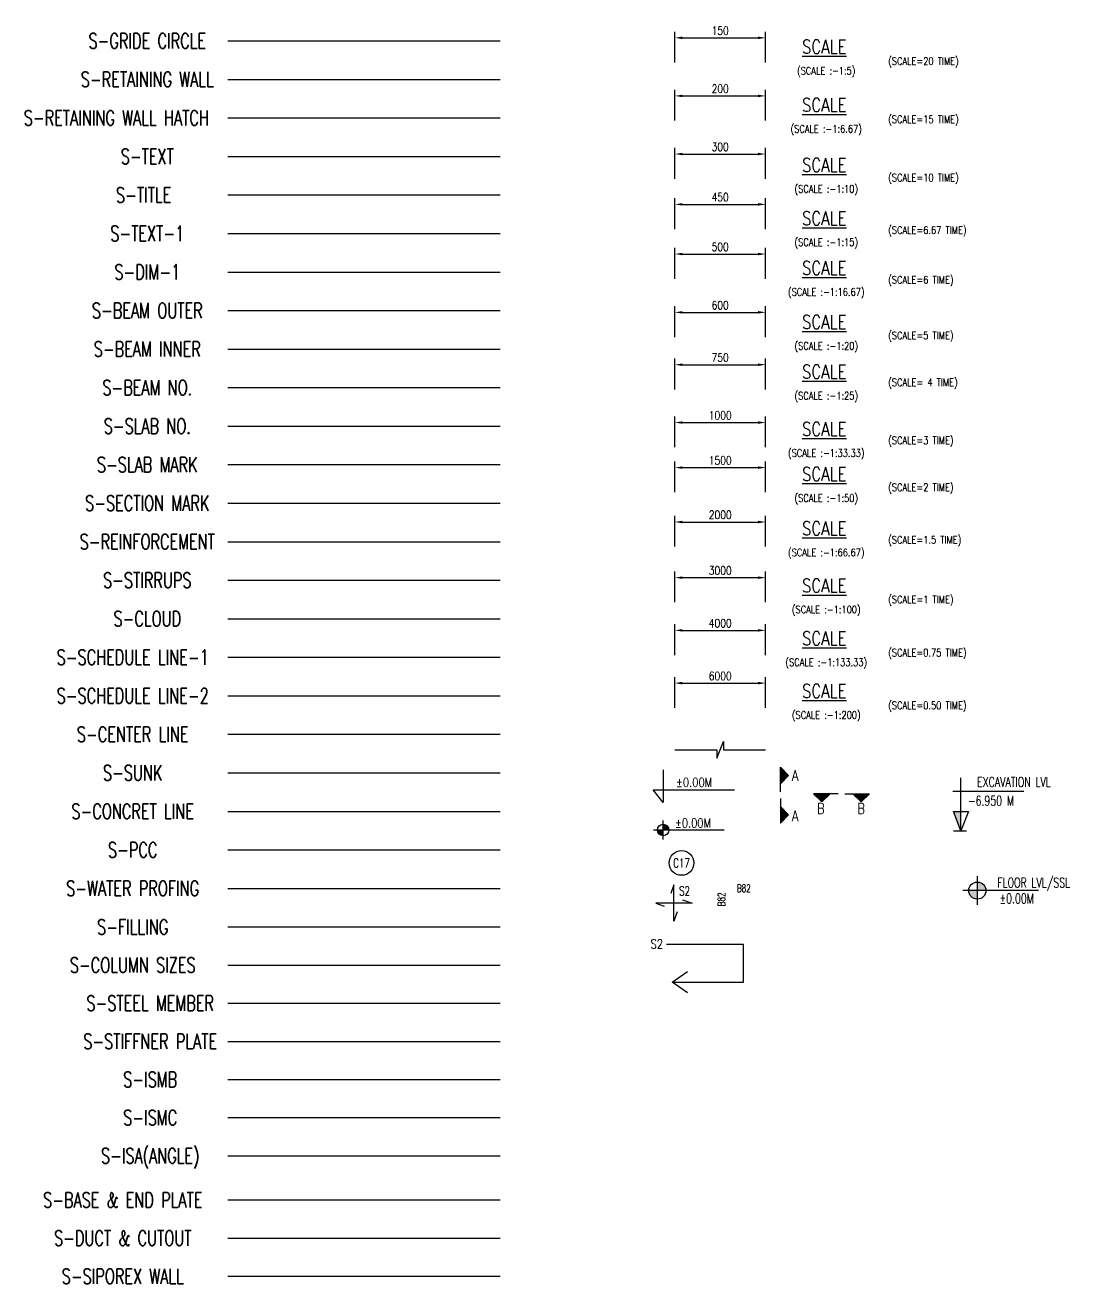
# Model space of a CAD drawing. Extents: x -69352 to 1013721, y -547461 to -186867.
# Drawn here: x 331922 to 366450, y -501482 to -459889 of the extents above; entities that cross this region are included whole.
import ezdxf
from ezdxf.enums import TextEntityAlignment as Align
from ezdxf.lldxf.tags import DXFTag

# ---------------------------------------------------------------- set-up
doc = ezdxf.new("R2010")
doc.units = 0
doc.header["$LTSCALE"] = 500
doc.header["$MEASUREMENT"] = 0
doc.header["$PDMODE"] = 35
doc.header["$PDSIZE"] = -15
doc.linetypes.add('HIDDEN2', pattern=[0.1875, 0.125, -0.0625])
doc.layers.get('DEFPOINTS').update_dxf_attribs({"color": 4})
for name, color, linetype in [('level', 3, 'Continuous'), ('S-BASE & END PLATE', 6, 'Continuous'), ('S-BEAM INNER', 4, 'HIDDEN2'), ('S-BEAM NO', 3, 'Continuous'), ('S-BEAM OUTER', 4, 'Continuous'), ('S-BRECK LINE', 8, 'Continuous'), ('S-CENTER_LINE', 8, 'CENTER'), ('S-CLOUD', 7, 'Continuous'), ('S-COLUMN CIRCLE', 9, 'Continuous'), ('S-COLUMN NO', 2, 'Continuous'), ('S-COLUMN SIZES', 2, 'Continuous'), ('S-CONCRET LINE', 4, 'Continuous'), ('S-DIM-1', 5, 'Continuous'), ('S-DUCT & CUTOUT', 8, 'Continuous'), ('S-FILLING', 9, 'Continuous'), ('S-GRIDE CIRCLE', 8, 'Continuous'), ('S-ISA(ANGLE)', 4, 'Continuous'), ('S-ISMB', 2, 'Continuous'), ('S-ISMC', 3, 'Continuous'), ('S-LEVEL SECTION', 3, 'Continuous'), ('S-LEVLE PLAN', 3, 'Continuous'), ('S-PCC', 9, 'Continuous'), ('S-REINFORCEMENT', 6, 'Continuous'), ('S-RETAINING WALL', 6, 'Continuous'), ('S-RETAINING WALL HATCH', 8, 'Continuous'), ('S-SECTION MARK', 1, 'Continuous'), ('S-SIPOREX WALL', 170, 'Continuous'), ('S-SLAB MARK', 3, 'Continuous'), ('S-SLAB NO', 3, 'Continuous'), ('S-STEEL MEMBER', 2, 'Continuous'), ('S-STIFFNER PLATE', 3, 'Continuous'), ('S-STIRUPS', 3, 'Continuous'), ('S-SUNK', 9, 'Continuous'), ('S-TEXT', 2, 'Continuous'), ('S-TEXT-1', 4, 'Continuous'), ('S-TITAL', 6, 'Continuous'), ('S-TITLE', 6, 'Continuous'), ('S-WATER PROFING', 9, 'Continuous'), ('SCHEDULE LINE-1', 7, 'Continuous'), ('SCHEDULE LINE-2', 5, 'Continuous')]:
    doc.layers.add(name, color=color, linetype=linetype)
doc.styles.add('ROMANS', font='simplex.shx', dxfattribs={"width": 0.8, "height": 275})
tags = doc.linetypes.add('CENTER', pattern=[2, 1.25, -0.25, 0.25, -0.25]).pattern_tags.tags
tags[10:11] = [DXFTag(74, 4), DXFTag(75, 0), DXFTag(340, '0'), DXFTag(46, 1.0), DXFTag(50, 0.0), DXFTag(44, 0.0), DXFTag(45, 0.0)]
tags[8:9] = [DXFTag(74, 4), DXFTag(75, 0), DXFTag(340, '0'), DXFTag(46, 1.0), DXFTag(50, 0.0), DXFTag(44, 0.0), DXFTag(45, 0.0)]
tags[6:7] = [DXFTag(74, 4), DXFTag(75, 0), DXFTag(340, '0'), DXFTag(46, 1.0), DXFTag(50, 0.0), DXFTag(44, 0.0), DXFTag(45, 0.0)]
tags[4:5] = [DXFTag(74, 4), DXFTag(75, 0), DXFTag(340, '0'), DXFTag(46, 1.0), DXFTag(50, 0.0), DXFTag(44, 0.0), DXFTag(45, 0.0)]
doc.dimstyles.new('dim10', dxfattribs={"dimtxt": 250, "dimasz": 250, "dimexe": 200, "dimexo": 200, "dimgap": 100, "dimtad": 1, "dimdec": 0, "dimlfac": 0.1, "dimzin": 0, "dimdsep": 46, "dimtxsty": 'ROMANS', "dimcen": 0, "dimclrd": 5, "dimclre": 5, "dimclrt": 4, "dimadec": 0, "dimazin": 0, "dimtfac": 1, "dimtdec": 0, "dimtix": 1, "dimtofl": 0, "dimtmove": 2, "dimatfit": 3, "dimfxl": 0, "dimtolj": 1, "dimtzin": 0, "dimlwd": -1, "dimlwe": -1, "dimarcsym": 0})
doc.dimstyles.new('dim100', dxfattribs={"dimtxt": 250, "dimasz": 250, "dimexe": 200, "dimexo": 200, "dimgap": 100, "dimtad": 1, "dimdec": 0, "dimzin": 0, "dimdsep": 46, "dimtxsty": 'ROMANS', "dimcen": 0, "dimclrd": 5, "dimclre": 5, "dimclrt": 4, "dimadec": 0, "dimazin": 0, "dimtfac": 1, "dimtdec": 0, "dimtix": 1, "dimtofl": 0, "dimtmove": 2, "dimatfit": 3, "dimfxl": 0, "dimtolj": 1, "dimtzin": 0, "dimlwd": -1, "dimlwe": -1, "dimarcsym": 0})
doc.dimstyles.new('dim133.33(0.75)', dxfattribs={"dimtxt": 250, "dimasz": 250, "dimexe": 200, "dimexo": 200, "dimgap": 100, "dimtad": 1, "dimdec": 0, "dimlfac": 1.333331, "dimzin": 0, "dimdsep": 46, "dimtxsty": 'ROMANS', "dimcen": 0, "dimclrd": 5, "dimclre": 5, "dimclrt": 4, "dimadec": 0, "dimazin": 0, "dimtfac": 1, "dimtdec": 0, "dimtix": 1, "dimtofl": 0, "dimtmove": 2, "dimatfit": 3, "dimfxl": 0, "dimtolj": 1, "dimtzin": 0, "dimlwd": -1, "dimlwe": -1, "dimarcsym": 0})
doc.dimstyles.new('dim15(6.67)', dxfattribs={"dimtxt": 250, "dimasz": 250, "dimexe": 200, "dimexo": 200, "dimgap": 100, "dimtad": 1, "dimdec": 0, "dimlfac": 0.15, "dimzin": 0, "dimdsep": 46, "dimtxsty": 'ROMANS', "dimcen": 0, "dimclrd": 5, "dimclre": 5, "dimclrt": 4, "dimadec": 0, "dimazin": 0, "dimtfac": 1, "dimtdec": 0, "dimtix": 1, "dimtofl": 0, "dimtmove": 2, "dimatfit": 3, "dimfxl": 0, "dimtolj": 1, "dimtzin": 0, "dimlwd": -1, "dimlwe": -1, "dimarcsym": 0})
doc.dimstyles.new('dim16.67(6)', dxfattribs={"dimtxt": 250, "dimasz": 250, "dimexe": 200, "dimexo": 200, "dimgap": 100, "dimtad": 1, "dimdec": 0, "dimlfac": 0.166665, "dimzin": 0, "dimdsep": 46, "dimtxsty": 'ROMANS', "dimcen": 0, "dimclrd": 5, "dimclre": 5, "dimclrt": 4, "dimadec": 0, "dimazin": 0, "dimtfac": 1, "dimtdec": 0, "dimtix": 1, "dimtofl": 0, "dimtmove": 2, "dimatfit": 3, "dimfxl": 0, "dimtolj": 1, "dimtzin": 0, "dimlwd": -1, "dimlwe": -1, "dimarcsym": 0})
doc.dimstyles.new('dim20', dxfattribs={"dimtxt": 250, "dimasz": 250, "dimexe": 200, "dimexo": 200, "dimgap": 100, "dimtad": 1, "dimdec": 0, "dimlfac": 0.2, "dimzin": 0, "dimdsep": 46, "dimtxsty": 'ROMANS', "dimcen": 0, "dimclrd": 5, "dimclre": 5, "dimclrt": 4, "dimadec": 0, "dimazin": 0, "dimtfac": 1, "dimtdec": 0, "dimtix": 1, "dimtofl": 0, "dimtmove": 2, "dimatfit": 3, "dimfxl": 0, "dimtolj": 1, "dimtzin": 0, "dimlwd": -1, "dimlwe": -1, "dimarcsym": 0})
doc.dimstyles.new('dim200', dxfattribs={"dimtxt": 250, "dimasz": 250, "dimexe": 200, "dimexo": 200, "dimgap": 100, "dimtad": 1, "dimdec": 0, "dimlfac": 2, "dimzin": 0, "dimdsep": 46, "dimtxsty": 'ROMANS', "dimcen": 0, "dimclrd": 5, "dimclre": 5, "dimclrt": 4, "dimadec": 0, "dimazin": 0, "dimtfac": 1, "dimtdec": 0, "dimtix": 1, "dimtofl": 0, "dimtmove": 2, "dimatfit": 3, "dimfxl": 0, "dimtolj": 1, "dimtzin": 0, "dimlwd": -1, "dimlwe": -1, "dimarcsym": 0})
doc.dimstyles.new('dim25', dxfattribs={"dimtxt": 250, "dimasz": 250, "dimexe": 200, "dimexo": 200, "dimgap": 100, "dimtad": 1, "dimdec": 0, "dimlfac": 0.25, "dimzin": 0, "dimdsep": 46, "dimtxsty": 'ROMANS', "dimcen": 0, "dimclrd": 5, "dimclre": 5, "dimclrt": 4, "dimadec": 0, "dimazin": 0, "dimtfac": 1, "dimtdec": 0, "dimtix": 1, "dimtofl": 0, "dimtmove": 2, "dimatfit": 3, "dimfxl": 0, "dimtolj": 1, "dimtzin": 0, "dimlwd": -1, "dimlwe": -1, "dimarcsym": 0})
doc.dimstyles.new('dim33.33', dxfattribs={"dimtxt": 250, "dimasz": 250, "dimexe": 200, "dimexo": 200, "dimgap": 100, "dimtad": 1, "dimdec": 0, "dimlfac": 0.333331, "dimzin": 0, "dimdsep": 46, "dimtxsty": 'ROMANS', "dimcen": 0, "dimclrd": 5, "dimclre": 5, "dimclrt": 4, "dimadec": 0, "dimazin": 0, "dimtfac": 1, "dimtdec": 0, "dimtix": 1, "dimtofl": 0, "dimtmove": 2, "dimatfit": 3, "dimfxl": 0, "dimtolj": 1, "dimtzin": 0, "dimlwd": -1, "dimlwe": -1, "dimarcsym": 0})
doc.dimstyles.new('dim5', dxfattribs={"dimtxt": 250, "dimasz": 250, "dimexe": 200, "dimexo": 200, "dimgap": 100, "dimtad": 1, "dimdec": 0, "dimlfac": 0.05, "dimzin": 0, "dimdsep": 46, "dimtxsty": 'ROMANS', "dimcen": 0, "dimclrd": 5, "dimclre": 5, "dimclrt": 4, "dimadec": 0, "dimazin": 0, "dimtfac": 1, "dimtdec": 0, "dimtix": 1, "dimtofl": 0, "dimtmove": 2, "dimatfit": 3, "dimfxl": 0, "dimtolj": 1, "dimtzin": 0, "dimlwd": -1, "dimlwe": -1, "dimarcsym": 0})
doc.dimstyles.new('dim50', dxfattribs={"dimtxt": 250, "dimasz": 250, "dimexe": 200, "dimexo": 200, "dimgap": 100, "dimtad": 1, "dimdec": 0, "dimlfac": 0.5, "dimzin": 0, "dimdsep": 46, "dimtxsty": 'ROMANS', "dimcen": 0, "dimclrd": 5, "dimclre": 5, "dimclrt": 4, "dimadec": 0, "dimazin": 0, "dimtfac": 1, "dimtdec": 0, "dimtix": 1, "dimtofl": 0, "dimtmove": 2, "dimatfit": 3, "dimfxl": 0, "dimtolj": 1, "dimtzin": 0, "dimlwd": -1, "dimlwe": -1, "dimarcsym": 0})
doc.dimstyles.new('dim6.67(15)', dxfattribs={"dimtxt": 250, "dimasz": 250, "dimexe": 200, "dimexo": 200, "dimgap": 100, "dimtad": 1, "dimdec": 0, "dimlfac": 0.066667, "dimzin": 0, "dimdsep": 46, "dimtxsty": 'ROMANS', "dimcen": 0, "dimclrd": 5, "dimclre": 5, "dimclrt": 4, "dimadec": 0, "dimazin": 0, "dimtfac": 1, "dimtdec": 0, "dimtix": 1, "dimtofl": 0, "dimtmove": 2, "dimatfit": 3, "dimfxl": 0, "dimtolj": 1, "dimtzin": 0, "dimlwd": -1, "dimlwe": -1, "dimarcsym": 0})
doc.dimstyles.new('dim66.67(1.5)', dxfattribs={"dimtxt": 250, "dimasz": 250, "dimexe": 200, "dimexo": 200, "dimgap": 100, "dimtad": 1, "dimdec": 0, "dimlfac": 0.666666, "dimzin": 0, "dimdsep": 46, "dimtxsty": 'ROMANS', "dimcen": 0, "dimclrd": 5, "dimclre": 5, "dimclrt": 4, "dimadec": 0, "dimazin": 0, "dimtfac": 1, "dimtdec": 0, "dimtix": 1, "dimtofl": 0, "dimtmove": 2, "dimatfit": 3, "dimfxl": 0, "dimtolj": 1, "dimtzin": 0, "dimlwd": -1, "dimlwe": -1, "dimarcsym": 0})

# ---------------------------------------------------------------- blocks, each defined once
blk = doc.blocks.new('*D1242')
at = {"layer": 'DEFPOINTS', "color": 0}
for p in [(356394, -478146), (353394, -479161), (356394, -479161)]:
    blk.add_point(p, dxfattribs=at)
at = {"layer": 'S-DIM-1', "color": 5}
for p, q in [((353394, -478961), (353394, -477946)), ((353644, -478146), (356144, -478146)), ((356394, -478961), (356394, -477946))]:
    blk.add_line(p, q, dxfattribs=at)
for points in [[(353644, -478104), (353644, -478188), (353394, -478146)], [(356144, -478188), (356144, -478104), (356394, -478146)]]:
    blk.add_solid(points, dxfattribs=at)
at = {"layer": 'S-DIM-1', "color": 4, "insert": (354894, -477908), "char_height": 275, "attachment_point": 5, "style": 'ROMANS'}
blk.add_mtext('\\A1;3000', dxfattribs=at)
blk = doc.blocks.new('*D1243')
at = {"layer": 'DEFPOINTS', "color": 0}
for p in [(356394, -474510), (353394, -475525), (356394, -475525)]:
    blk.add_point(p, dxfattribs=at)
at = {"layer": 'S-DIM-1', "color": 5}
for p, q in [((353394, -475325), (353394, -474310)), ((353644, -474510), (356144, -474510)), ((356394, -475325), (356394, -474310))]:
    blk.add_line(p, q, dxfattribs=at)
for points in [[(353644, -474468), (353644, -474551), (353394, -474510)], [(356144, -474551), (356144, -474468), (356394, -474510)]]:
    blk.add_solid(points, dxfattribs=at)
at = {"layer": 'S-DIM-1', "color": 4, "insert": (354894, -474272), "char_height": 275, "attachment_point": 5, "style": 'ROMANS'}
blk.add_mtext('\\A1;1500', dxfattribs=at)
blk = doc.blocks.new('*D1244')
at = {"layer": 'DEFPOINTS', "color": 0}
for p in [(356394, -471108), (353394, -472123), (356394, -472123)]:
    blk.add_point(p, dxfattribs=at)
at = {"layer": 'S-DIM-1', "color": 5}
for p, q in [((353394, -471923), (353394, -470908)), ((353644, -471108), (356144, -471108)), ((356394, -471923), (356394, -470908))]:
    blk.add_line(p, q, dxfattribs=at)
for points in [[(353644, -471067), (353644, -471150), (353394, -471108)], [(356144, -471150), (356144, -471067), (356394, -471108)]]:
    blk.add_solid(points, dxfattribs=at)
at = {"layer": 'S-DIM-1', "color": 4, "insert": (354894, -470871), "char_height": 275, "attachment_point": 5, "style": 'ROMANS'}
blk.add_mtext('\\A1;750', dxfattribs=at)
blk = doc.blocks.new('*D1245')
at = {"layer": 'DEFPOINTS', "color": 0}
for p in [(356394, -469379), (353394, -470394), (356394, -470394)]:
    blk.add_point(p, dxfattribs=at)
at = {"layer": 'S-DIM-1', "color": 5}
for p, q in [((353394, -470194), (353394, -469179)), ((353644, -469379), (356144, -469379)), ((356394, -470194), (356394, -469179))]:
    blk.add_line(p, q, dxfattribs=at)
for points in [[(353644, -469337), (353644, -469421), (353394, -469379)], [(356144, -469421), (356144, -469337), (356394, -469379)]]:
    blk.add_solid(points, dxfattribs=at)
at = {"layer": 'S-DIM-1', "color": 4, "insert": (354894, -469142), "char_height": 275, "attachment_point": 5, "style": 'ROMANS'}
blk.add_mtext('\\A1;600', dxfattribs=at)
blk = doc.blocks.new('*D1246')
at = {"layer": 'DEFPOINTS', "color": 0}
for p in [(356394, -465810), (353394, -466825), (356394, -466825)]:
    blk.add_point(p, dxfattribs=at)
at = {"layer": 'S-DIM-1', "color": 5}
for p, q in [((353394, -466625), (353394, -465610)), ((353644, -465810), (356144, -465810)), ((356394, -466625), (356394, -465610))]:
    blk.add_line(p, q, dxfattribs=at)
for points in [[(353644, -465768), (353644, -465851), (353394, -465810)], [(356144, -465851), (356144, -465768), (356394, -465810)]]:
    blk.add_solid(points, dxfattribs=at)
at = {"layer": 'S-DIM-1', "color": 4, "insert": (354894, -465572), "char_height": 275, "attachment_point": 5, "style": 'ROMANS'}
blk.add_mtext('\\A1;450', dxfattribs=at)
blk = doc.blocks.new('*D1247')
at = {"layer": 'DEFPOINTS', "color": 0}
for p in [(356394, -464147), (353394, -465162), (356394, -465162)]:
    blk.add_point(p, dxfattribs=at)
at = {"layer": 'S-DIM-1', "color": 5}
for p, q in [((353394, -464962), (353394, -463947)), ((353644, -464147), (356144, -464147)), ((356394, -464962), (356394, -463947))]:
    blk.add_line(p, q, dxfattribs=at)
for points in [[(353644, -464105), (353644, -464189), (353394, -464147)], [(356144, -464189), (356144, -464105), (356394, -464147)]]:
    blk.add_solid(points, dxfattribs=at)
at = {"layer": 'S-DIM-1', "color": 4, "insert": (354894, -463910), "char_height": 275, "attachment_point": 5, "style": 'ROMANS'}
blk.add_mtext('\\A1;300', dxfattribs=at)
blk = doc.blocks.new('*D1248')
at = {"layer": 'DEFPOINTS', "color": 0}
for p in [(356394, -462227), (353394, -463242), (356394, -463242)]:
    blk.add_point(p, dxfattribs=at)
at = {"layer": 'S-DIM-1', "color": 5}
for p, q in [((353394, -463042), (353394, -462027)), ((356394, -463042), (356394, -462027)), ((353644, -462227), (356144, -462227))]:
    blk.add_line(p, q, dxfattribs=at)
for points in [[(353644, -462185), (353644, -462269), (353394, -462227)], [(356144, -462269), (356144, -462185), (356394, -462227)]]:
    blk.add_solid(points, dxfattribs=at)
at = {"layer": 'S-DIM-1', "color": 4, "insert": (354894, -461990), "char_height": 275, "attachment_point": 5, "style": 'ROMANS'}
blk.add_mtext('\\A1;200', dxfattribs=at)
blk = doc.blocks.new('*D1249')
at = {"layer": 'DEFPOINTS', "color": 0}
for p in [(356394, -476307), (353394, -477322), (356394, -477322)]:
    blk.add_point(p, dxfattribs=at)
at = {"layer": 'S-DIM-1', "color": 5}
for p, q in [((353394, -477122), (353394, -476107)), ((356394, -477122), (356394, -476107)), ((353644, -476307), (356144, -476307))]:
    blk.add_line(p, q, dxfattribs=at)
for points in [[(353644, -476265), (353644, -476349), (353394, -476307)], [(356144, -476349), (356144, -476265), (356394, -476307)]]:
    blk.add_solid(points, dxfattribs=at)
at = {"layer": 'S-DIM-1', "color": 4, "insert": (354894, -476069), "char_height": 275, "attachment_point": 5, "style": 'ROMANS'}
blk.add_mtext('\\A1;2000', dxfattribs=at)
blk = doc.blocks.new('*D1250')
at = {"layer": 'DEFPOINTS', "color": 0}
for p in [(356394, -473021), (353394, -474036), (356394, -474036)]:
    blk.add_point(p, dxfattribs=at)
at = {"layer": 'S-DIM-1', "color": 5}
for p, q in [((353394, -473836), (353394, -472821)), ((356394, -473836), (356394, -472821)), ((353644, -473021), (356144, -473021))]:
    blk.add_line(p, q, dxfattribs=at)
for points in [[(353644, -472979), (353644, -473062), (353394, -473021)], [(356144, -473062), (356144, -472979), (356394, -473021)]]:
    blk.add_solid(points, dxfattribs=at)
at = {"layer": 'S-DIM-1', "color": 4, "insert": (354894, -472783), "char_height": 275, "attachment_point": 5, "style": 'ROMANS'}
blk.add_mtext('\\A1;1000', dxfattribs=at)
blk = doc.blocks.new('*D1251')
at = {"layer": 'DEFPOINTS', "color": 0}
for p in [(356394, -467452), (353394, -468468), (356394, -468468)]:
    blk.add_point(p, dxfattribs=at)
at = {"layer": 'S-DIM-1', "color": 5}
for p, q in [((353394, -468268), (353394, -467252)), ((353644, -467452), (356144, -467452)), ((356394, -468268), (356394, -467252))]:
    blk.add_line(p, q, dxfattribs=at)
for points in [[(353644, -467411), (353644, -467494), (353394, -467452)], [(356144, -467494), (356144, -467411), (356394, -467452)]]:
    blk.add_solid(points, dxfattribs=at)
at = {"layer": 'S-DIM-1', "color": 4, "insert": (354894, -467215), "char_height": 275, "attachment_point": 5, "style": 'ROMANS'}
blk.add_mtext('\\A1;500', dxfattribs=at)
blk = doc.blocks.new('*D1252')
at = {"layer": 'DEFPOINTS', "color": 0}
for p in [(356394, -479888), (353394, -480904), (356394, -480904)]:
    blk.add_point(p, dxfattribs=at)
at = {"layer": 'S-DIM-1', "color": 5}
for p, q in [((353394, -480704), (353394, -479688)), ((353644, -479888), (356144, -479888)), ((356394, -480704), (356394, -479688))]:
    blk.add_line(p, q, dxfattribs=at)
for points in [[(353644, -479847), (353644, -479930), (353394, -479888)], [(356144, -479930), (356144, -479847), (356394, -479888)]]:
    blk.add_solid(points, dxfattribs=at)
at = {"layer": 'S-DIM-1', "color": 4, "insert": (354894, -479651), "char_height": 275, "attachment_point": 5, "style": 'ROMANS'}
blk.add_mtext('\\A1;4000', dxfattribs=at)
blk = doc.blocks.new('*D1253')
at = {"layer": 'DEFPOINTS', "color": 0}
for p in [(356394, -460307), (353394, -461322), (356394, -461322)]:
    blk.add_point(p, dxfattribs=at)
at = {"layer": 'S-DIM-1', "color": 5}
for p, q in [((353394, -461122), (353394, -460107)), ((353644, -460307), (356144, -460307)), ((356394, -461122), (356394, -460107))]:
    blk.add_line(p, q, dxfattribs=at)
for points in [[(353644, -460265), (353644, -460349), (353394, -460307)], [(356144, -460349), (356144, -460265), (356394, -460307)]]:
    blk.add_solid(points, dxfattribs=at)
at = {"layer": 'S-DIM-1', "color": 4, "insert": (354894, -460070), "char_height": 275, "attachment_point": 5, "style": 'ROMANS'}
blk.add_mtext('\\A1;150', dxfattribs=at)
blk = doc.blocks.new('*D1256')
at = {"layer": 'DEFPOINTS', "color": 0}
for p in [(356394, -481631), (353394, -482646), (356394, -482646)]:
    blk.add_point(p, dxfattribs=at)
at = {"layer": 'S-DIM-1', "color": 5}
for p, q in [((353394, -482446), (353394, -481431)), ((353644, -481631), (356144, -481631)), ((356394, -482446), (356394, -481431))]:
    blk.add_line(p, q, dxfattribs=at)
for points in [[(353644, -481589), (353644, -481673), (353394, -481631)], [(356144, -481673), (356144, -481589), (356394, -481631)]]:
    blk.add_solid(points, dxfattribs=at)
at = {"layer": 'S-DIM-1', "color": 4, "insert": (354894, -481394), "char_height": 275, "attachment_point": 5, "style": 'ROMANS'}
blk.add_mtext('\\A1;6000', dxfattribs=at)
blk = doc.blocks.new('*U1241')
at = {"layer": 'S-BRECK LINE'}
blk.add_lwpolyline([(-1500, 0), (-113, 0), (-113, -275), (113, 275), (113, 0), (1500, 0)], dxfattribs=at)
blk = doc.blocks.new('*U503')
at = {"layer": 'S-SECTION MARK', "ltscale": 5}
h = blk.add_hatch(dxfattribs=at)
h.set_pattern_fill('ANSI31', color=256, scale=172.406964, angle=-90, style=0)
h.set_pattern_definition([(45, (-328597.685, -34303.25), (15.2387667, -15.2387667), [])])
h.paths.add_polyline_path([(267, 650), (0, 922), (0, 378)])
h = blk.add_hatch(dxfattribs=at)
h.set_pattern_fill('ANSI31', color=256, scale=172.406964, angle=-90, style=0)
h.set_pattern_definition([(45, (-1838.978, -75247.483), (15.2387667, -15.2387667), [])])
h.paths.add_polyline_path([(267, -650), (0, -922), (0, -378)])
at = {"layer": 'S-SECTION MARK'}
for p, q in [((0, 109), (0, 922)), ((0, 922), (267, 650)), ((0, 378), (267, 650)), ((0, -109), (0, -922)), ((0, -378), (267, -650)), ((0, -922), (267, -650))]:
    blk.add_line(p, q, dxfattribs=at)
blk = doc.blocks.new('*U1235')
at = {"layer": 'S-SLAB MARK'}
for points in [[(103, -287), (0, -600), (0, 600), (-103, 323)], [(287, 103), (600, 0), (-600, 0), (-323, -103)]]:
    blk.add_lwpolyline(points, dxfattribs=at)
blk = doc.blocks.new('*U1239')
at = {"layer": 'level'}
blk.add_hatch(color=11, dxfattribs=at).paths.add_polyline_path([(0, 644), (-250, 644), (0, 0)])
at = {"layer": 'S-LEVEL SECTION'}
for p, q in [((0, 0), (0, 1749)), ((-266, 1308), (2079, 1308)), ((-250, 0), (180, 0))]:
    blk.add_line(p, q, dxfattribs=at)
blk.add_lwpolyline([(0, 0), (-250, 644), (250, 644)], close=True, dxfattribs=at)
at = {"layer": 'S-LEVEL SECTION', "style": 'ROMANS', "width": 0.7}
for tag, p in [('FLOOR', (338, 1456)), ('LVL', (182, 834))]:
    blk.add_attdef(tag, p, '', height=325, dxfattribs=at)
blk = doc.blocks.new('*U1240')
at = {"layer": 'level'}
h = blk.add_hatch(color=11, dxfattribs=at)
h.paths.add_polyline_path([(0, 283), (0, 0), (283, 0, 0.414214)])
h.paths.add_polyline_path([(0, 0), (-283, 0, 0.414214), (0, -283)])
at = {"layer": 'S-LEVLE PLAN'}
blk.add_line((0, -476), (0, 476), dxfattribs=at)
blk.add_lwpolyline([(2018, 0), (-476, 0)], dxfattribs=at)
blk.add_circle((0, 0), 283, dxfattribs=at)
at = {"layer": 'S-LEVEL SECTION', "style": 'ROMANS', "width": 0.7}
for tag, p in [('SSL', (659, 98)), ('±0.00M', (441, -423))]:
    blk.add_attdef(tag, p, '', height=325, dxfattribs=at)

msp = doc.modelspace()

# ---------------------------------------------------------------- hatches: boundary and pattern name
at = {"layer": 'S-LEVLE PLAN'}
h = msp.add_hatch(color=256, dxfattribs=at)
h.paths.add_polyline_path([(353008.507, -486297.11), (353008.507, -486485.457), (353196.854, -486485.457, 0.414213562)])
h.paths.add_polyline_path([(353008.507, -486485.457), (352820.16, -486485.457, 0.414213562), (353008.507, -486673.804)])

# ---------------------------------------------------------------- linework, layer by layer
at = {"layer": 'S-BASE & END PLATE'}
msp.add_line((338615.123, -498710.991), (347618.05, -498710.991), dxfattribs=at)
at = {"layer": 'S-BEAM INNER', "ltscale": 4000}
msp.add_line((338615.123, -470592.157), (347618.05, -470592.157), dxfattribs=at)
at = {"layer": 'S-BEAM NO'}
msp.add_line((338615.123, -471865.222), (347618.05, -471865.222), dxfattribs=at)
at = {"layer": 'S-BEAM OUTER'}
msp.add_line((338615.123, -469319.092), (347618.05, -469319.092), dxfattribs=at)
at = {"layer": 'S-CENTER_LINE', "ltscale": 500}
msp.add_line((338615.123, -483322.808), (347618.05, -483322.808), dxfattribs=at)
at = {"layer": 'S-CLOUD'}
msp.add_line((338615.123, -479503.612), (347618.05, -479503.612), dxfattribs=at)
at = {"layer": 'S-COLUMN CIRCLE'}
msp.add_circle((353616.198, -487574.519), 407.525, dxfattribs=at)
at = {"layer": 'S-COLUMN SIZES', "lineweight": -2}
msp.add_line((338615.123, -490948.603), (347618.05, -490948.603), dxfattribs=at)
at = {"layer": 'S-CONCRET LINE'}
msp.add_line((338615.123, -485868.938), (347618.05, -485868.938), dxfattribs=at)
at = {"layer": 'S-DIM-1'}
msp.add_line((338615.123, -468046.027), (347618.05, -468046.027), dxfattribs=at)
at = {"layer": 'S-DUCT & CUTOUT'}
msp.add_line((338615.123, -499971.46), (347618.05, -499971.46), dxfattribs=at)
at = {"layer": 'S-FILLING'}
msp.add_line((338615.123, -489688.133), (347618.05, -489688.133), dxfattribs=at)
at = {"layer": 'S-GRIDE CIRCLE'}
msp.add_line((338615.123, -460407.636), (347618.05, -460407.636), dxfattribs=at)
at = {"layer": 'S-ISA(ANGLE)', "lineweight": -2}
msp.add_line((338615.123, -497250.949), (347618.05, -497250.949), dxfattribs=at)
at = {"layer": 'S-ISMB', "lineweight": -2}
msp.add_line((338615.123, -494730.011), (347618.05, -494730.011), dxfattribs=at)
at = {"layer": 'S-ISMC', "lineweight": -2}
msp.add_line((338615.123, -495990.48), (347618.05, -495990.48), dxfattribs=at)
at = {"layer": 'S-LEVEL SECTION'}
msp.add_lwpolyline([(353013.34, -484498.755), (353013.34, -485571.502), (352679.255, -485161.4), (355362.785, -485161.4)], dxfattribs=at)
at = {"layer": 'S-LEVLE PLAN'}
msp.add_line((353008.507, -486802.518), (353008.507, -486168.396), dxfattribs=at)
msp.add_lwpolyline([(355026.014, -486485.457), (352691.446, -486485.457)], dxfattribs=at)
msp.add_circle((353008.507, -486485.457), 188.347, dxfattribs=at)
at = {"layer": 'S-PCC'}
msp.add_line((338615.123, -487142.003), (347618.05, -487142.003), dxfattribs=at)
at = {"layer": 'S-REINFORCEMENT'}
msp.add_line((338615.123, -476957.482), (347618.05, -476957.482), dxfattribs=at)
at = {"layer": 'S-RETAINING WALL'}
msp.add_line((338615.123, -461680.701), (347618.05, -461680.701), dxfattribs=at)
at = {"layer": 'S-RETAINING WALL HATCH'}
msp.add_line((338615.123, -462953.766), (347618.05, -462953.766), dxfattribs=at)
at = {"layer": 'S-SECTION MARK'}
msp.add_line((338615.123, -475684.417), (347618.05, -475684.417), dxfattribs=at)
at = {"layer": 'S-SIPOREX WALL'}
msp.add_line((338615.123, -501231.929), (347618.05, -501231.929), dxfattribs=at)
at = {"layer": 'S-SLAB MARK'}
msp.add_line((338615.123, -474411.352), (347618.05, -474411.352), dxfattribs=at)
at = {"layer": 'S-SLAB NO'}
msp.add_line((338615.123, -473138.287), (347618.05, -473138.287), dxfattribs=at)
at = {"layer": 'S-STEEL MEMBER', "lineweight": -2}
msp.add_line((338615.123, -492209.072), (347618.05, -492209.072), dxfattribs=at)
at = {"layer": 'S-STIFFNER PLATE', "lineweight": -2}
msp.add_line((338615.123, -493469.541), (347618.05, -493469.541), dxfattribs=at)
at = {"layer": 'S-STIRUPS'}
msp.add_line((338615.123, -478230.547), (347618.05, -478230.547), dxfattribs=at)
at = {"layer": 'S-SUNK'}
msp.add_line((338615.123, -484595.873), (347618.05, -484595.873), dxfattribs=at)
at = {"layer": 'S-TEXT'}
msp.add_line((338615.123, -464226.831), (347618.05, -464226.831), dxfattribs=at)
at = {"layer": 'S-TEXT-1'}
msp.add_line((338615.123, -466772.961), (347618.05, -466772.961), dxfattribs=at)
at = {"layer": 'S-TITLE'}
msp.add_line((338615.123, -465499.896), (347618.05, -465499.896), dxfattribs=at)
at = {"layer": 'S-WATER PROFING'}
msp.add_line((338615.123, -488415.068), (347618.05, -488415.068), dxfattribs=at)
at = {"layer": 'SCHEDULE LINE-1'}
msp.add_line((338615.123, -480776.678), (347618.05, -480776.678), dxfattribs=at)
at = {"layer": 'SCHEDULE LINE-2'}
msp.add_line((338615.123, -482049.743), (347618.05, -482049.743), dxfattribs=at)

# ---------------------------------------------------------------- block references
at = {"layer": 'S-BRECK LINE'}
msp.add_blockref('*U1241', (354893.681, -483834.145), dxfattribs=at)
at = {"layer": 'S-LEVEL SECTION', "color": 2}
ref = msp.add_blockref('*U1239', (362850.494, -486514.935), dxfattribs=at)
ref.add_attrib('LVL', '-6.950 M ', (363080.887, -485680.743), dxfattribs={"height": 325, "style": 'ROMANS', "width": 0.7})
ref.add_attrib('FLOOR', 'EXCAVATION LVL', (363384.369, -485058.757), dxfattribs={"height": 325, "style": 'ROMANS', "width": 0.7})
at = {"layer": 'S-LEVLE PLAN'}
ref = msp.add_blockref('*U1240', (363392.751, -488486.691), dxfattribs=at)
ref.add_attrib('±0.00M', '±0.00M', (364130.095, -488909.677), dxfattribs={"layer": 'S-LEVEL SECTION', "height": 325, "style": 'ROMANS', "width": 0.7})
ref.add_attrib('SSL', 'FLOOR LVL/SSL', (364051.493, -488388.705), dxfattribs={"layer": 'S-LEVEL SECTION', "height": 325, "style": 'ROMANS', "width": 0.7})
at = {"layer": 'S-RETAINING WALL HATCH'}
msp.add_blockref('*U503', (356882.728, -485333.24), dxfattribs=at)
at = {"layer": 'S-RETAINING WALL HATCH', "rotation": 270}
msp.add_blockref('*U503', (358903.358, -485286.046), dxfattribs=at)
at = {"layer": 'S-SLAB MARK'}
msp.add_blockref('*U1235', (353364.537, -488900.911), dxfattribs=at)

# ---------------------------------------------------------------- texts
at = {"layer": 'S-BEAM NO', "style": 'ROMANS', "width": 0.7}
msp.add_text('B82', height=250, dxfattribs=at).set_placement((355675.361, -488409.478), align=Align.MIDDLE_CENTER)
msp.add_text('B82', height=250, rotation=90, dxfattribs=at).set_placement((354935.587, -488778.007), align=Align.MIDDLE_CENTER)
at = {"layer": 'S-COLUMN NO', "style": 'ROMANS', "width": 0.7}
msp.add_text('C17', height=300, dxfattribs=at).set_placement((353616.198, -487574.519), align=Align.MIDDLE)
at = {"layer": 'S-LEVEL SECTION', "insert": (354030.702, -484908.217), "char_height": 300, "attachment_point": 5, "style": 'ROMANS'}
msp.add_mtext('%%P0.00M', dxfattribs=at)
at = {"layer": 'S-LEVLE PLAN', "insert": (353994.241, -486255.406), "char_height": 300, "attachment_point": 5, "style": 'ROMANS'}
msp.add_mtext('%%P0.00M', dxfattribs=at)
at = {"layer": 'S-SECTION MARK', "style": 'ROMANS', "width": 0.8}
for s, p in [('A', (357372.639, -484681.535)), ('B', (358216.284, -485775.958)), ('B', (359555.063, -485775.958)), ('A', (357372.639, -486020.314))]:
    msp.add_text(s, height=349.999, dxfattribs=at).set_placement(p, align=Align.MIDDLE)
at = {"layer": 'S-SLAB NO', "style": 'ROMANS', "width": 0.7}
msp.add_text('S2', height=300, dxfattribs=at).set_placement((353536.61, -488649.777))
at = {"layer": 'S-TEXT', "style": 'ROMANS', "width": 0.7}
for s, p in [('S-GRIDE CIRCLE', (335959.734, -460407.636)), ('S-RETAINING WALL', (335959.734, -461680.701)), ('S-RETAINING WALL HATCH', (334936.759, -462953.766)), ('S-TEXT', (335959.734, -464226.831)), ('S-TITLE ', (335959.734, -465499.896)), ('S-TEXT-1', (335959.734, -466772.961)), ('S-DIM-1', (335959.734, -468046.027)), ('S-BEAM OUTER', (335959.734, -469319.092)), ('S-BEAM INNER', (335959.734, -470592.157)), ('S-BEAM NO.', (335959.734, -471865.222)), ('S-SLAB NO.', (335959.734, -473138.287)), ('S-SLAB MARK', (335959.734, -474411.352)), ('S-SECTION MARK', (335959.734, -475684.417)), ('S-REINFORCEMENT', (335959.734, -476957.482)), ('S-STIRRUPS', (335959.734, -478230.547)), ('S-CLOUD', (335959.734, -479503.612)), ('S-SCHEDULE LINE-1', (335477.463, -480776.678)), ('S-SCHEDULE LINE-2', (335477.463, -482049.743)), ('S-CENTER LINE', (335477.463, -483322.808)), ('S-SUNK', (335477.463, -484595.873)), ('S-CONCRET LINE', (335477.463, -485868.938)), ('S-PCC', (335477.463, -487142.003)), ('S-WATER PROFING', (335477.463, -488415.068)), ('S-FILLING', (335477.463, -489688.133)), ('S-COLUMN SIZES', (335477.463, -490948.603)), ('S-STEEL MEMBER', (336056.029, -492209.072)), ('S-STIFFNER PLATE', (336056.029, -493469.541)), ('S-ISMB', (336056.029, -494730.011)), ('S-ISMC', (336056.029, -495990.48)), ('S-ISA(ANGLE)', (336056.029, -497250.949)), ('S-BASE & END PLATE', (335149.926, -498710.991)), ('S-DUCT & CUTOUT', (335149.926, -499971.46)), ('S-SIPOREX WALL', (335149.926, -501231.929))]:
    msp.add_text(s, height=500, dxfattribs=at).set_placement(p, align=Align.MIDDLE_CENTER)
at = {"layer": 'S-TEXT', "style": 'ROMANS', "width": 0.8}
msp.add_text('S2', height=300, dxfattribs=at).set_placement((352590.7, -490401.816))
at = {"layer": 'S-TEXT', "char_height": 250, "width": 16150, "attachment_point": 2, "style": 'ROMANS'}
for s, insert in [('(SCALE :-1:5)', (358398.476, -461271.303)), ('(SCALE :-1:6.67)', (358398.476, -463191.297)), ('(SCALE :-1:10)', (358400.054, -465174.759)), ('(SCALE :-1:15)', (358400.054, -466936.696)), ('(SCALE :-1:16.67)', (358400.054, -468579.515)), ('(SCALE :-1:20)', (358400.054, -470362.945)), ('(SCALE :-1:25)', (358400.054, -472010.456)), ('(SCALE :-1:33.33)', (358400.054, -473902.517)), ('(SCALE :-1:50)', (358400.054, -475391.335)), ('(SCALE :-1:66.67)', (358400.054, -477188.659)), ('(SCALE :-1:100)', (358400.054, -479074.696)), ('(SCALE :-1:133.33)', (358400.054, -480817.344)), ('(SCALE :-1:200)', (358400.054, -482559.993))]:
    msp.add_mtext(s, dxfattribs=dict(at, insert=insert))
at = {"layer": 'S-TEXT-1', "char_height": 250, "width": 16150, "attachment_point": 1, "style": 'ROMANS'}
for s, insert in [('(SCALE=20 TIME)', (360447.619, -460953.532)), ('(SCALE=15 TIME)', (360447.619, -462873.526)), ('(SCALE=10 TIME)', (360447.619, -464802.531)), ('(SCALE=6.67 TIME)', (360447.619, -466536.575)), ('(SCALE=6 TIME)', (360447.619, -468179.394)), ('(SCALE=5 TIME)', (360447.619, -470018.453)), ('(SCALE= 4 TIME)', (360447.619, -471568.788)), ('(SCALE=3 TIME)', (360447.619, -473485.037)), ('(SCALE=2 TIME)', (360447.619, -475038.244)), ('(SCALE=1.5 TIME)', (360447.619, -476771.179)), ('(SCALE=1 TIME)', (360447.619, -478742.817)), ('(SCALE=0.75 TIME)', (360447.619, -480498.934)), ('(SCALE=0.50 TIME)', (360447.619, -482241.583))]:
    msp.add_mtext(s, dxfattribs=dict(at, insert=insert))
at = {"layer": 'S-TITAL', "style": 'ROMANS', "width": 0.8}
for p in [(358330.584, -460602.21), (358330.584, -462522.204), (358330.584, -464505.666), (358330.584, -466267.603), (358330.584, -467910.422), (358330.584, -469693.852), (358330.584, -471341.363), (358330.584, -473233.424), (358330.584, -474722.242), (358330.584, -476519.566), (358330.584, -478405.603), (358330.584, -480148.252), (358330.584, -481890.9)]:
    msp.add_text('%%USCALE', height=450, dxfattribs=at).set_placement(p, align=Align.MIDDLE_CENTER)

# ---------------------------------------------------------------- dimensions: what is measured, and where the dimension line sits
at = {"layer": 'S-DIM-1'}
for base, p1, p2, dimstyle, picture, middle in [((356393.681, -460307.026), (353393.681, -461322.154), (356393.681, -461322.154), 'dim5', '*D1253', (354893.681, -460069.526)), ((356393.681, -462227.02), (353393.681, -463242.148), (356393.681, -463242.148), 'dim6.67(15)', '*D1248', (354893.681, -461989.52)), ((356393.681, -464147.013), (353393.681, -465162.142), (356393.681, -465162.142), 'dim10', '*D1247', (354893.681, -463909.513)), ((356393.681, -465809.557), (353393.681, -466824.685), (356393.681, -466824.685), 'dim15(6.67)', '*D1246', (354893.681, -465572.057)), ((356393.681, -467452.376), (353393.681, -468467.504), (356393.681, -468467.504), 'dim16.67(6)', '*D1251', (354893.681, -467214.876)), ((356393.681, -469379.065), (353393.681, -470394.193), (356393.681, -470394.193), 'dim20', '*D1245', (354893.681, -469141.565)), ((356393.681, -471108.267), (353393.681, -472123.395), (356393.681, -472123.395), 'dim25', '*D1244', (354893.681, -470870.767)), ((356393.681, -473020.752), (353393.681, -474035.88), (356393.681, -474035.88), 'dim33.33', '*D1250', (354893.681, -472783.252)), ((356393.681, -474509.57), (353393.681, -475524.698), (356393.681, -475524.698), 'dim50', '*D1243', (354893.681, -474272.07)), ((356393.681, -476306.893), (353393.681, -477322.021), (356393.681, -477322.021), 'dim66.67(1.5)', '*D1249', (354893.681, -476069.393)), ((356393.681, -478145.849), (353393.681, -479160.977), (356393.681, -479160.977), 'dim100', '*D1242', (354893.681, -477908.349)), ((356393.681, -479888.497), (353393.681, -480903.625), (356393.681, -480903.625), 'dim133.33(0.75)', '*D1252', (354893.681, -479650.997)), ((356393.681, -481631.146), (353393.681, -482646.274), (356393.681, -482646.274), 'dim200', '*D1256', (354893.681, -481393.646))]:
    dim = msp.add_linear_dim(base=base, p1=p1, p2=p2, dimstyle=dimstyle, dxfattribs=at)
    dim.commit()
    dim.dimension.update_dxf_attribs({"geometry": picture, "text_midpoint": middle})

# ---------------------------------------------------------------- leaders
msp.add_leader([(353310.161, -491513.271), (355660.161, -491513.271), (355660.161, -490263.271), (353124.255, -490263.271)], dimstyle='dim200', override={"dimasz": 500, "dimgap": 100, "dimtad": 0, "dimldrblk": 'Open90'}, dxfattribs=at)

doc.saveas('drawing.dxf')
